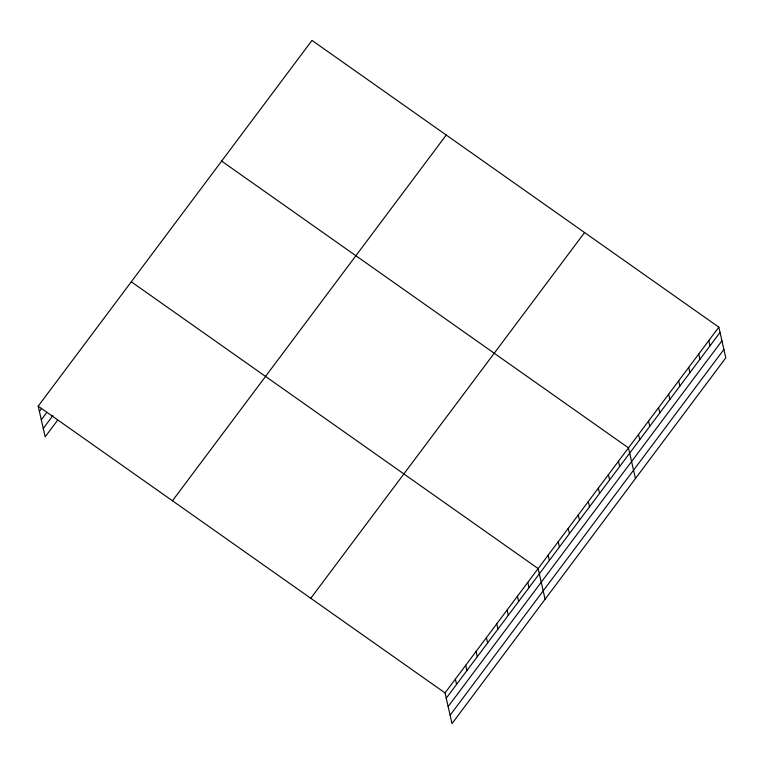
<?xml version="1.0" encoding="UTF-8"?>
<svg xmlns="http://www.w3.org/2000/svg" width="764" height="764" viewBox="0 0 764 764"><rect width="100%" height="100%" fill="white"/><g stroke="black" fill="none" stroke-linecap="round" stroke-linejoin="round"><path stroke-width="1.15" d="M38.2 406.152L311.989 40.406L718.828 327.173L725.8 357.848L452.011 723.594L445.04 692.919L38.2 406.152L45.171 436.827L57.577 420.238M39.394 411.414L41.466 408.654M41.304 419.799L46.814 412.436M43.261 428.442L52.917 415.54M172.454 500.783L446.243 135.037M310.786 598.288L584.575 232.542M445.04 692.919L718.828 327.173M446.243 698.191L720.032 332.445M448.143 706.576L721.932 340.83M450.111 715.209L723.9 349.473M221.636 161.099L628.486 447.876L635.447 478.55M131.284 281.792L538.133 568.569L545.095 599.243M708.791 340.591L709.985 345.863M698.754 353.999L699.948 359.271M688.717 367.408L689.911 372.679M678.671 380.816L679.874 386.087M668.634 394.234L669.837 399.505M658.597 407.642L659.79 412.913M648.56 421.05L649.753 426.322M638.523 434.458L639.716 439.73M618.439 461.284L619.642 466.556M608.402 474.692L609.605 479.964M598.365 488.101L599.559 493.372M588.328 501.518L589.521 506.79M578.291 514.926L579.484 520.198M568.244 528.335L569.447 533.606M558.207 541.743L559.41 547.014M548.17 555.161L549.364 560.432M527.79 582.388L528.984 587.659M517.448 596.206L518.641 601.469M507.105 610.016L508.299 615.287M496.762 623.835L497.956 629.106M486.42 637.654L487.613 642.925M476.067 651.472L477.271 656.744M465.725 665.282L466.928 670.553M455.382 679.101L456.586 684.372"/></g></svg>
